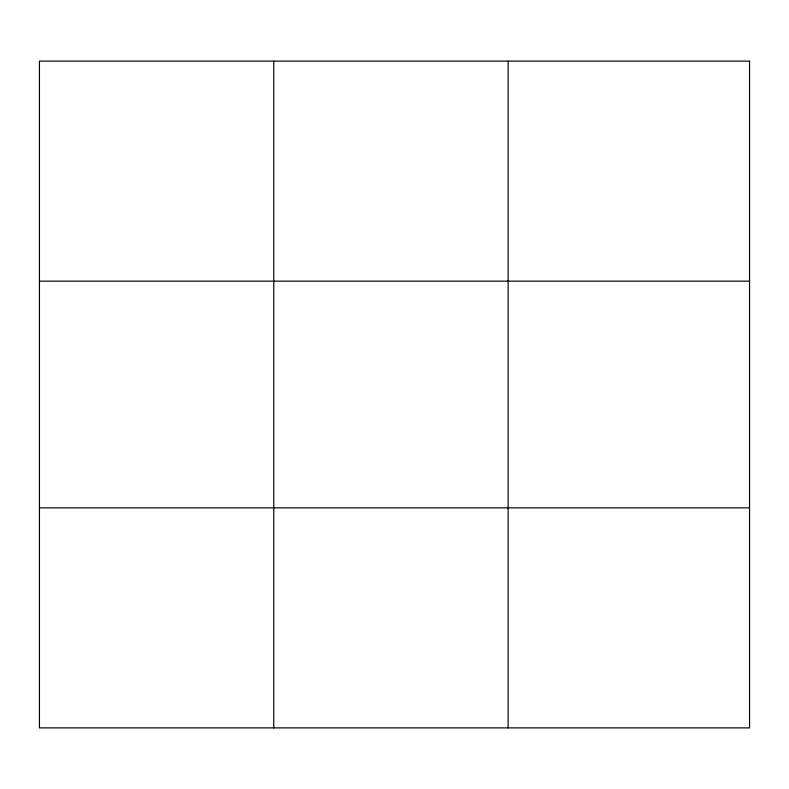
<?xml version="1.0" encoding="UTF-8"?>
<svg xmlns="http://www.w3.org/2000/svg" width="789" height="789" viewBox="0 0 789 789"><rect width="100%" height="100%" fill="white"/><g stroke="black" fill="none" stroke-linecap="round" stroke-linejoin="round"><path stroke-width="1.18" d="M273.783 61.118L273.783 727.882M508.116 61.118L508.116 727.882M39.45 281.15L749.55 281.15M39.45 507.85L749.55 507.85M749.55 61.118L749.55 727.882L39.45 727.882L39.45 61.118L749.55 61.118"/></g></svg>
